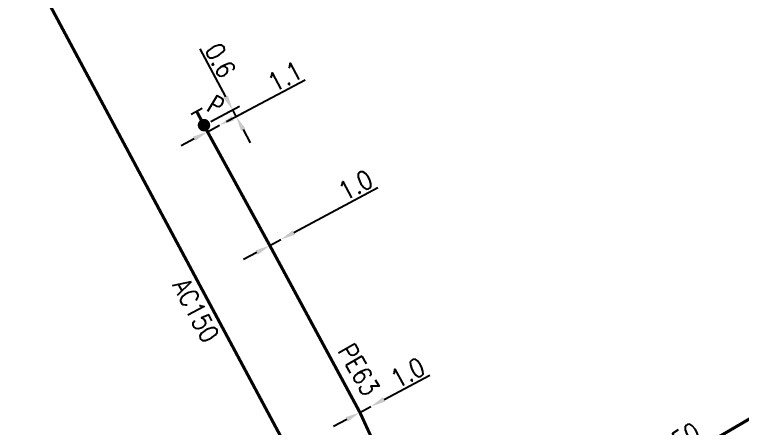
# Model space of a CAD drawing. Header units: millimetres. Extents: x 150998 to 151977, y 126997 to 128005.
# Drawn here: x 151193.9 to 151252.5, y 127101.1 to 127134.4 of the extents above; entities that cross this region are included whole.
import ezdxf
from ezdxf.enums import TextEntityAlignment as Align

# ---------------------------------------------------------------- set-up
doc = ezdxf.new("R2010")
doc.units = ezdxf.units.MM
doc.header["$PDMODE"] = 34
doc.linetypes.add('L_100_AP', pattern=[14, 10, -1.5, 1, -1.5])
doc.linetypes.add('L_100_PE', pattern=[14, 10, -1.5, 1, -1.5])
doc.layers.get('0').update_dxf_attribs({"linetype": 'CONTINUOUS'})
doc.layers.get('DEFPOINTS').update_dxf_attribs({"linetype": 'CONTINUOUS'})
for name, color, linetype in [('L_140', 3, 'CONTINUOUS'), ('L_300', 7, 'CONTINUOUS'), ('L_340', 7, 'CONTINUOUS')]:
    doc.layers.add(name, color=color, linetype=linetype)
doc.styles.add('G_ROMANS', font='ROMANS.SHX', dxfattribs={"width": 0.75})
doc.styles.get("Standard").update_dxf_attribs({"font": 'romans.shx', "width": 0.85})
doc.dimstyles.get("Standard").update_dxf_attribs({"dimtxt": 1.5, "dimasz": 1.2, "dimexe": 0.625, "dimexo": 0.625, "dimgap": 0.25, "dimtad": 1, "dimdec": 1, "dimzin": 0, "dimdsep": 46, "dimtxsty": 'Standard', "dimcen": -0.5, "dimadec": 0, "dimazin": 0, "dimtfac": 1, "dimtdec": 1, "dimtmove": 0, "dimatfit": 3, "dimfxl": 0, "dimtolj": 1, "dimtzin": 0, "dimarcsym": 0})

# ---------------------------------------------------------------- blocks, each defined once
blk = doc.blocks.new('*D323')
at = {"layer": 'DEFPOINTS', "color": 0, "linetype": 'Continuous', "transparency": 16777216}
for p in [(151215.363, 127116.32), (151215.363, 127116.32), (151214.482, 127115.846)]:
    blk.add_point(p, dxfattribs=at)
at = {"layer": 'L_140', "color": 0, "linetype": 'Continuous', "lineweight": -2, "transparency": 16777216}
for p, q in [((151216.419, 127116.889), (151223.176, 127120.528)), ((151215.067, 127116.871), (151215.067, 127116.871)), ((151214.186, 127116.396), (151214.186, 127116.396)), ((151214.482, 127115.846), (151215.363, 127116.32)), ((151213.426, 127115.277), (151212.369, 127114.708))]:
    blk.add_line(p, q, dxfattribs=at)
at = {"layer": 'L_140', "color": 0, "linetype": 'Continuous', "transparency": 16777216}
for points in [[(151216.325, 127117.065), (151216.514, 127116.713), (151215.363, 127116.32)], [(151213.331, 127115.453), (151213.521, 127115.101), (151214.482, 127115.846)]]:
    blk.add_solid(points, dxfattribs=at)
at = {"layer": 'L_140', "color": 0, "linetype": 'Continuous', "transparency": 16777216, "insert": (151221.386, 127120.7), "char_height": 1.5, "attachment_point": 5, "rotation": 28.30497}
blk.add_mtext('\\A1;1.0', dxfattribs=at)
blk = doc.blocks.new('*D324')
at = {"layer": 'DEFPOINTS', "color": 0, "linetype": 'Continuous', "transparency": 16777216}
for p in [(151211.775, 127126.235), (151209.184, 127125.537), (151210.437, 127125.523)]:
    blk.add_point(p, dxfattribs=at)
at = {"layer": 'L_300', "color": 0, "linetype": 'Continuous', "lineweight": -2, "transparency": 16777216}
for p, q in [((151210.931, 127127.824), (151208.879, 127131.684)), ((151209.736, 127125.83), (151212.046, 127127.058)), ((151210.989, 127125.817), (151212.327, 127126.528)), ((151211.775, 127126.235), (151211.494, 127126.764)), ((151212.339, 127125.175), (151212.902, 127124.115))]:
    blk.add_line(p, q, dxfattribs=at)
at = {"layer": 'L_300', "color": 0, "linetype": 'Continuous', "transparency": 16777216}
for points in [[(151211.107, 127127.918), (151210.754, 127127.73), (151211.494, 127126.764)], [(151212.515, 127125.269), (151212.162, 127125.081), (151211.775, 127126.235)]]:
    blk.add_solid(points, dxfattribs=at)
at = {"layer": 'L_300', "color": 0, "linetype": 'Continuous', "transparency": 16777216, "insert": (151210.506, 127130.753), "char_height": 1.5, "attachment_point": 5, "rotation": 297.99518}
blk.add_mtext('\\A1;0.6', dxfattribs=at)
blk = doc.blocks.new('*D325')
at = {"layer": 'DEFPOINTS', "color": 0, "linetype": 'Continuous', "transparency": 16777216}
for p in [(151210.437, 127125.523), (151210.437, 127125.523), (151209.466, 127125.007)]:
    blk.add_point(p, dxfattribs=at)
at = {"layer": 'L_140', "color": 0, "linetype": 'Continuous', "lineweight": -2, "transparency": 16777216}
for p, q in [((151211.497, 127126.087), (151217.335, 127129.19)), ((151210.144, 127126.075), (151210.144, 127126.075)), ((151209.173, 127125.559), (151209.173, 127125.559)), ((151209.466, 127125.007), (151210.437, 127125.523)), ((151208.406, 127124.444), (151207.347, 127123.88))]:
    blk.add_line(p, q, dxfattribs=at)
at = {"layer": 'L_140', "color": 0, "linetype": 'Continuous', "transparency": 16777216}
for points in [[(151211.403, 127126.263), (151211.591, 127125.91), (151210.437, 127125.523)], [(151208.313, 127124.62), (151208.5, 127124.267), (151209.466, 127125.007)]]:
    blk.add_solid(points, dxfattribs=at)
at = {"layer": 'L_140', "color": 0, "linetype": 'Continuous', "transparency": 16777216, "insert": (151215.707, 127129.457), "char_height": 1.5, "attachment_point": 5, "rotation": 27.99518}
blk.add_mtext('\\A1;1.1', dxfattribs=at)
blk = doc.blocks.new('L_300_12')
at = {"color": 0, "linetype": 'Continuous', "const_width": 0.497, "flags": 128}
blk.add_lwpolyline([(-0.252, 0, 1), (0.252, 0, 1)], format="xyb", close=True, dxfattribs=at)
at = {"color": 0, "linetype": 'Continuous', "style": 'G_ROMANS', "width": 0.75}
blk.add_text('P', height=1.5, dxfattribs=at).set_placement((0, 1.85), align=Align.MIDDLE)
at = {"color": 0, "linetype": 'Continuous', "style": 'G_ROMANS', "width": 0.75, "flags": 3}
for tag, p in [('DEF_LEG', (0, -5)), ('DEF_COUP', (0, -7.5)), ('DEF_TYPE', (0, -10))]:
    blk.add_attdef(tag, text='', height=1.2, dxfattribs=at).set_placement(p, align=Align.MIDDLE)
blk = doc.blocks.new('L_340_07')
at = {"color": 0, "linetype": 'Continuous', "const_width": 0.25, "flags": 128}
blk.add_lwpolyline([(0, 0), (1.25, 0)], dxfattribs=at)
at = {"color": 0, "linetype": 'Continuous', "flags": 128}
blk.add_lwpolyline([(1.25, -0.5), (1.25, 0.5)], dxfattribs=at)
at = {"color": 0, "linetype": 'Continuous', "style": 'G_ROMANS', "width": 0.75, "flags": 3}
for tag, p in [('DEF_LEG', (0.723, -3.465)), ('DEF_COUP', (0.723, -5.965)), ('DEF_TYPE', (0.723, -8.465))]:
    blk.add_attdef(tag, text='', height=1.2, dxfattribs=at).set_placement(p, align=Align.MIDDLE)
blk = doc.blocks.new('*D967')
at = {"layer": 'DEFPOINTS', "color": 0, "linetype": 'Continuous', "transparency": 16777216}
for p in [(151222.616, 127102.882), (151222.616, 127102.882), (151221.734, 127102.411)]:
    blk.add_point(p, dxfattribs=at)
at = {"layer": 'L_140', "color": 0, "linetype": 'Continuous', "lineweight": -2, "transparency": 16777216}
for p, q in [((151223.675, 127103.447), (151227.37, 127105.42)), ((151221.734, 127102.411), (151222.616, 127102.882)), ((151220.675, 127101.845), (151219.617, 127101.28))]:
    blk.add_line(p, q, dxfattribs=at)
at = {"layer": 'L_140', "color": 0, "linetype": 'Continuous', "transparency": 16777216}
for points in [[(151223.58, 127103.623), (151223.769, 127103.27), (151222.616, 127102.882)], [(151220.581, 127102.022), (151220.77, 127101.669), (151221.734, 127102.411)]]:
    blk.add_solid(points, dxfattribs=at)
at = {"layer": 'L_140', "color": 0, "linetype": 'Continuous', "transparency": 16777216, "insert": (151225.581, 127105.598), "char_height": 1.5, "attachment_point": 5, "rotation": 28.09668}
blk.add_mtext('\\A1;1.0', dxfattribs=at)

msp = doc.modelspace()

# ---------------------------------------------------------------- linework, layer by layer
at = {"layer": 'L_140', "linetype": 'L_100_AP', "flags": 128}
for points in [[(151000, 127502.388, 0.25, 0.25, 0), (151001.582, 127499.381, 0.25, 0.25, 0), (151008.956, 127485.727, 0.25, 0.25, 0), (151023.989, 127457.637, 0.25, 0.25, 0), (151036.429, 127434.366, 0.25, 0.25, 0), (151039.859, 127427.928, 0.25, 0.25, 0), (151049.308, 127410.188, 0.25, 0.25, 0), (151055.283, 127400.086, 0.25, 0.25, 0), (151074.532, 127362.591, 0.25, 0.25, 0), (151076.368, 127359.243, 0.25, 0.25, 0), (151080.337, 127352.524, 0.25, 0.25, 0), (151099.94, 127316.011, 0.25, 0.25, 0), (151104.448, 127307.744, 0.25, 0.25, 0), (151105.364, 127306.064, 0.25, 0.25, 0), (151113.892, 127289.922, 0.25, 0.25, 0), (151126.929, 127265.661, 0.25, 0.25, 0), (151126.929, 127265.661, 0.25, 0.25, 0), (151134.83, 127250.993, 0.25, 0.25, 0), (151153.954, 127215.243, 0.25, 0.25, 0), (151220.563, 127090.752, 0.25, 0.25, 0), (151220.563, 127090.752, 0.25, 0.25, 0), (151222.338, 127087.39, 0.25, 0.25, 0), (151221.218, 127083.869, 0.25, 0.25, 0), (151218.389, 127082.434, 0.25, 0.25, 0), (151217.518, 127081.992, 0.25, 0.25, 0), (151212.149, 127079.268, 0.25, 0.25, 0), (151205.662, 127075.829, 0.25, 0.25, 0), (151173.09, 127058.524, 0.25, 0.25, 0), (151164.918, 127054.375, 0.25, 0.25, 0), (151144.448, 127043.981, 0.25, 0.25, 0), (151124.931, 127035.51, 0.25, 0.25, 0), (151109.5, 127029.15, 0.25, 0.25, 0), (151089.334, 127021.085, 0.25, 0.25, 0), (151054.801, 127007.128, 0.25, 0.25, 0), (151050.831, 127005.523, 0, 0, 0)], [(151321.788, 127138.338, 0.25, 0.25, 0), (151321.788, 127138.338, 0.25, 0.25, 0), (151321.788, 127138.338, 0.25, 0.25, 0), (151312.372, 127132.729, 0.25, 0.25, 0), (151306.58, 127128.98, 0.25, 0.25, 0), (151286.959, 127119.277, 0.25, 0.25, 0), (151260.914, 127106.466, 0.25, 0.25, 0), (151235.012, 127091.301, 0.25, 0.25, 0), (151229.816, 127088.54, 0, 0, 0)]]:
    msp.add_lwpolyline(points, format="xyseb", dxfattribs=at)
at = {"layer": 'L_140', "linetype": 'L_100_PE', "flags": 128}
msp.add_lwpolyline([(151227.677, 127092.659, 0.25, 0.25, 0), (151222.697, 127100.322, 0.25, 0.25, 0), (151221.734, 127102.411, 0.25, 0.25, 0), (151214.482, 127115.846, 0.25, 0.25, 0), (151209.466, 127125.007, 0.25, 0.25, 0), (151209.184, 127125.537, 0, 0, 0)], format="xyseb", dxfattribs=at)

# ---------------------------------------------------------------- block references
at = {"layer": 'L_300', "rotation": 329.234517933501}
msp.add_blockref('L_300_12', (151209.184, 127125.537), dxfattribs=at)
at = {"layer": 'L_340', "rotation": 117.9951768312144}
msp.add_blockref('L_340_07', (151209.184, 127125.537), dxfattribs=at)

# ---------------------------------------------------------------- texts
at = {"layer": 'L_140', "linetype": 'Continuous', "width": 0.85}
for rotation, p in [(298.14908, (151208.535, 127110.617)), (30.3469, (151246.58, 127099.675))]:
    msp.add_text('AC150', height=1.5, rotation=rotation, dxfattribs=at).set_placement(p, align=Align.MIDDLE)
msp.add_text('PE63', height=1.5, rotation=299.64279, dxfattribs=at).set_placement((151219.916, 127107.378))

# ---------------------------------------------------------------- dimensions: what is measured, and where the dimension line sits
at = {"layer": 'L_140', "linetype": 'Continuous'}
for base, p1, p2, angle, picture, middle in [((151210.437, 127125.523), (151209.466, 127125.007), (151210.437, 127125.523), 207.99518, '*D325', (151216.176, 127128.574)), ((151215.363, 127116.32), (151214.482, 127115.846), (151215.363, 127116.32), 208.30497, '*D323', (151221.86, 127119.819)), ((151222.616, 127102.882), (151221.734, 127102.411), (151222.616, 127102.882), 208.09668, '*D967', (151226.052, 127104.716))]:
    dim = msp.add_linear_dim(base=base, p1=p1, p2=p2, angle=angle, dimstyle='Standard', dxfattribs=at)
    dim.commit()
    dim.dimension.update_dxf_attribs({"geometry": picture, "text_midpoint": middle, "dimtype": 160})
at = {"layer": 'L_300', "linetype": 'Continuous'}
dim = msp.add_linear_dim(base=(151211.775, 127126.235), p1=(151209.184, 127125.537), p2=(151210.437, 127125.523), angle=117.99518, dimstyle='Standard', dxfattribs=at)
dim.commit()
dim.dimension.update_dxf_attribs({"geometry": '*D324', "text_midpoint": (151209.623, 127130.284), "dimtype": 160})

doc.saveas('drawing.dxf')
